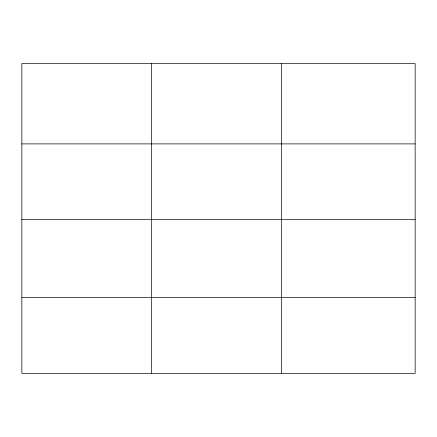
<?xml version="1.0" encoding="UTF-8"?>
<svg xmlns="http://www.w3.org/2000/svg" width="437" height="437" viewBox="0 0 437 437"><rect width="100%" height="100%" fill="white"/><g stroke="black" fill="none" stroke-linecap="round" stroke-linejoin="round"><path stroke-width="0.66" d="M415.15 219.62L415.15 63.627L21.85 63.627L21.85 373.373L415.15 373.373L415.15 219.62L21.85 219.62M21.85 143.893L415.15 143.893M21.85 297.641L415.15 297.641M281.428 63.627L281.428 373.373M151.639 63.627L151.639 373.373"/></g></svg>
